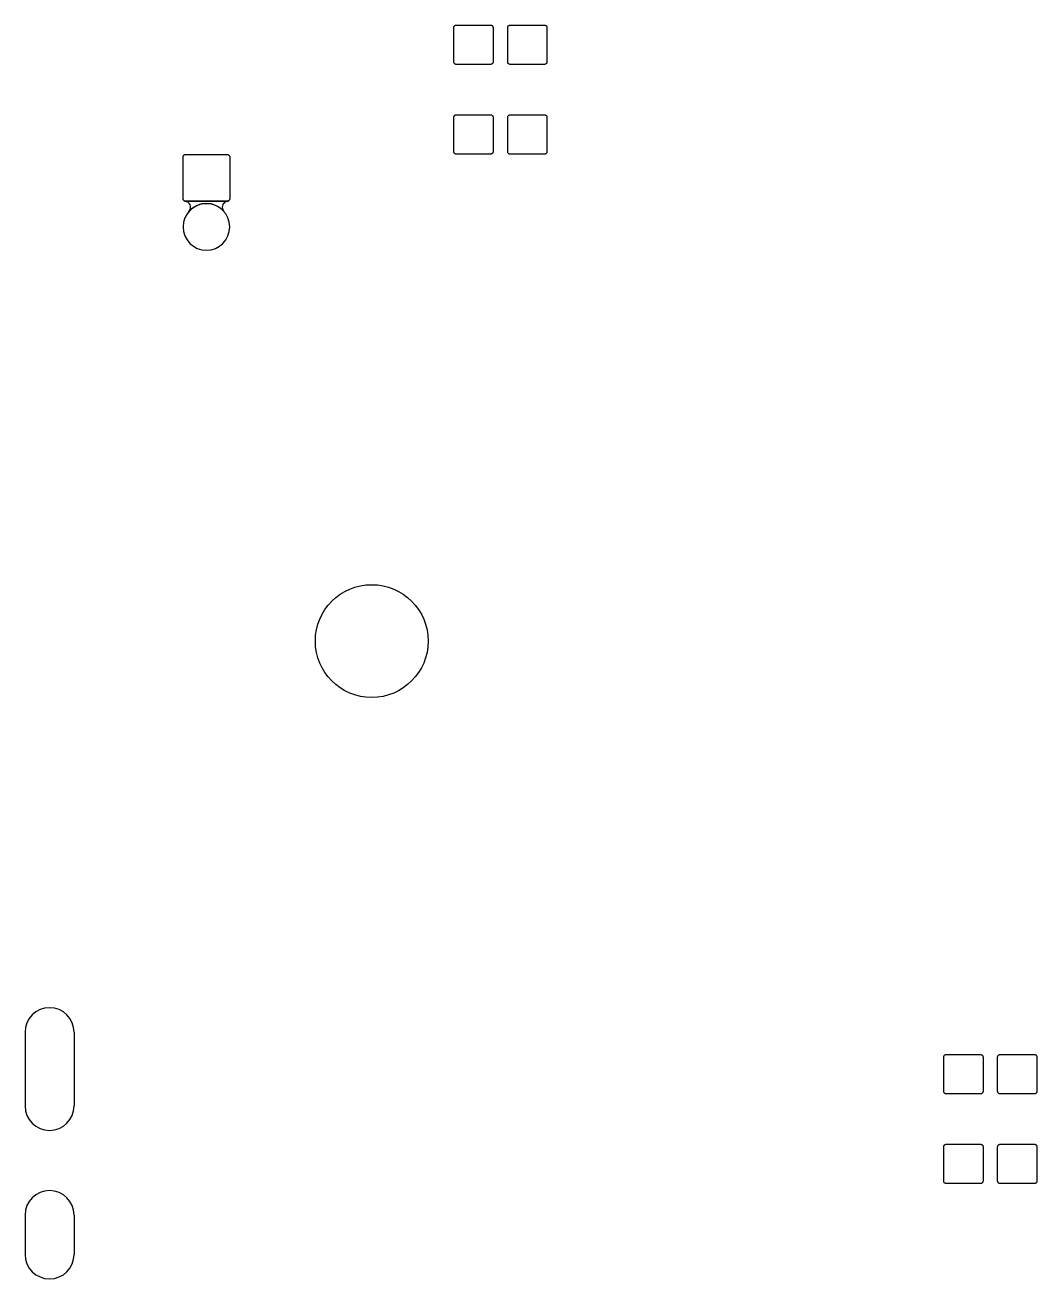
# Model space of a CAD drawing. Extents: x 0.49 to 2.42, y -7.77 to -4.86.
# Drawn here: x 1.606 to 2.419, y -7.648 to -6.641 of the extents above; entities that cross this region are included whole.
import ezdxf

# ---------------------------------------------------------------- set-up
doc = ezdxf.new("R2010")
doc.units = 0
doc.header["$MEASUREMENT"] = 0
doc.layers.add('BLACK', color=7, linetype='CONTINUOUS')

msp = doc.modelspace()

# ---------------------------------------------------------------- linework, layer by layer
at = {"layer": 'BLACK', "linetype": 'CONTINUOUS'}
for p, q in [((1.95075, -6.64311), (1.95076, -6.64291)), ((1.95075, -6.67067), (1.95075, -6.64311)), ((1.95076, -6.64291), (1.95079, -6.64272)), ((1.95079, -6.64272), (1.95083, -6.64253)), ((1.95083, -6.64253), (1.9509, -6.64234)), ((1.9509, -6.64234), (1.95099, -6.64216)), ((1.95099, -6.64216), (1.95109, -6.64199)), ((1.95109, -6.64199), (1.9512, -6.64184)), ((1.9512, -6.64184), (1.95134, -6.64169)), ((1.95134, -6.64169), (1.95148, -6.64156)), ((1.95148, -6.64156), (1.95164, -6.64144)), ((1.95164, -6.64144), (1.95181, -6.64134)), ((1.95181, -6.64134), (1.95199, -6.64126)), ((1.95199, -6.64126), (1.95217, -6.64119)), ((1.95217, -6.64119), (1.95236, -6.64114)), ((1.95236, -6.64114), (1.95256, -6.64111)), ((1.95256, -6.64111), (1.95276, -6.6411)), ((1.95276, -6.6411), (1.98032, -6.6411)), ((1.98032, -6.6411), (1.98051, -6.64111)), ((1.98051, -6.64111), (1.98071, -6.64114)), ((1.98071, -6.64114), (1.9809, -6.64119)), ((1.9809, -6.64119), (1.98108, -6.64126)), ((1.98108, -6.64126), (1.98126, -6.64134)), ((1.98126, -6.64134), (1.98143, -6.64144)), ((1.98143, -6.64144), (1.98159, -6.64156)), ((1.98159, -6.64156), (1.98173, -6.64169)), ((1.98173, -6.64169), (1.98187, -6.64184)), ((1.98187, -6.64184), (1.98198, -6.64199)), ((1.98198, -6.64199), (1.98209, -6.64216)), ((1.98209, -6.64216), (1.98217, -6.64234)), ((1.98217, -6.64234), (1.98224, -6.64253)), ((1.98224, -6.64253), (1.98228, -6.64272)), ((1.98228, -6.64272), (1.98231, -6.64291)), ((1.98231, -6.64291), (1.98232, -6.64311)), ((1.98232, -6.64311), (1.98232, -6.67067)), ((1.99406, -6.64291), (1.99409, -6.64272)), ((1.99406, -6.64311), (1.99406, -6.64291)), ((1.99406, -6.67067), (1.99406, -6.64311)), ((1.99409, -6.64272), (1.99414, -6.64253)), ((1.99414, -6.64253), (1.99421, -6.64234)), ((1.99421, -6.64234), (1.99429, -6.64216)), ((1.99429, -6.64216), (1.99439, -6.64199)), ((1.99439, -6.64199), (1.99451, -6.64184)), ((1.99451, -6.64184), (1.99464, -6.64169)), ((1.99464, -6.64169), (1.99479, -6.64156)), ((1.99479, -6.64156), (1.99495, -6.64144)), ((1.99495, -6.64144), (1.99512, -6.64134)), ((1.99512, -6.64134), (1.99529, -6.64126)), ((1.99529, -6.64126), (1.99548, -6.64119)), ((1.99548, -6.64119), (1.99567, -6.64114)), ((1.99567, -6.64114), (1.99587, -6.64111)), ((1.99587, -6.64111), (1.99606, -6.6411)), ((1.99606, -6.6411), (2.02362, -6.6411)), ((2.02362, -6.6411), (2.02382, -6.64111)), ((2.02382, -6.64111), (2.02401, -6.64114)), ((2.02401, -6.64114), (2.0242, -6.64119)), ((2.0242, -6.64119), (2.02439, -6.64126)), ((2.02439, -6.64126), (2.02457, -6.64134)), ((2.02457, -6.64134), (2.02474, -6.64144)), ((2.02474, -6.64144), (2.0249, -6.64156)), ((2.0249, -6.64156), (2.02504, -6.64169)), ((2.02504, -6.64169), (2.02517, -6.64184)), ((2.02517, -6.64184), (2.02529, -6.64199)), ((2.02529, -6.64199), (2.02539, -6.64216)), ((2.02539, -6.64216), (2.02548, -6.64234)), ((2.02548, -6.64234), (2.02554, -6.64253)), ((2.02554, -6.64253), (2.02559, -6.64272)), ((2.02559, -6.64272), (2.02562, -6.64291)), ((2.02562, -6.64291), (2.02563, -6.64311)), ((2.02563, -6.64311), (2.02563, -6.67067)), ((1.95076, -6.67087), (1.95075, -6.67067)), ((1.95079, -6.67106), (1.95076, -6.67087)), ((1.95083, -6.67125), (1.95079, -6.67106)), ((1.9509, -6.67144), (1.95083, -6.67125)), ((1.95099, -6.67162), (1.9509, -6.67144)), ((1.95109, -6.67178), (1.95099, -6.67162)), ((1.9512, -6.67194), (1.95109, -6.67178)), ((1.95134, -6.67209), (1.9512, -6.67194)), ((1.95148, -6.67222), (1.95134, -6.67209)), ((1.95164, -6.67234), (1.95148, -6.67222)), ((1.95181, -6.67244), (1.95164, -6.67234)), ((1.95199, -6.67252), (1.95181, -6.67244)), ((1.95217, -6.67259), (1.95199, -6.67252)), ((1.95236, -6.67264), (1.95217, -6.67259)), ((1.95256, -6.67267), (1.95236, -6.67264)), ((1.95276, -6.67268), (1.95256, -6.67267)), ((1.98032, -6.67268), (1.95276, -6.67268)), ((1.98051, -6.67267), (1.98032, -6.67268)), ((1.98071, -6.67264), (1.98051, -6.67267)), ((1.9809, -6.67259), (1.98071, -6.67264)), ((1.98108, -6.67252), (1.9809, -6.67259)), ((1.98126, -6.67244), (1.98108, -6.67252)), ((1.98143, -6.67234), (1.98126, -6.67244)), ((1.98159, -6.67222), (1.98143, -6.67234)), ((1.98173, -6.67209), (1.98159, -6.67222)), ((1.98187, -6.67194), (1.98173, -6.67209)), ((1.98198, -6.67178), (1.98187, -6.67194)), ((1.98209, -6.67162), (1.98198, -6.67178)), ((1.98217, -6.67144), (1.98209, -6.67162)), ((1.98224, -6.67125), (1.98217, -6.67144)), ((1.98228, -6.67106), (1.98224, -6.67125)), ((1.98231, -6.67087), (1.98228, -6.67106)), ((1.98232, -6.67067), (1.98231, -6.67087)), ((1.99406, -6.67087), (1.99406, -6.67067)), ((1.99409, -6.67106), (1.99406, -6.67087)), ((1.99414, -6.67125), (1.99409, -6.67106)), ((1.99421, -6.67144), (1.99414, -6.67125)), ((1.99429, -6.67162), (1.99421, -6.67144)), ((1.99439, -6.67178), (1.99429, -6.67162)), ((1.99451, -6.67194), (1.99439, -6.67178)), ((1.99464, -6.67209), (1.99451, -6.67194)), ((1.99479, -6.67222), (1.99464, -6.67209)), ((1.99495, -6.67234), (1.99479, -6.67222)), ((1.99512, -6.67244), (1.99495, -6.67234)), ((1.99529, -6.67252), (1.99512, -6.67244)), ((1.99548, -6.67259), (1.99529, -6.67252)), ((1.99567, -6.67264), (1.99548, -6.67259)), ((1.99587, -6.67267), (1.99567, -6.67264)), ((1.99606, -6.67268), (1.99587, -6.67267)), ((2.02362, -6.67268), (1.99606, -6.67268)), ((2.02382, -6.67267), (2.02362, -6.67268)), ((2.02401, -6.67264), (2.02382, -6.67267)), ((2.0242, -6.67259), (2.02401, -6.67264)), ((2.02439, -6.67252), (2.0242, -6.67259)), ((2.02457, -6.67244), (2.02439, -6.67252)), ((2.02474, -6.67234), (2.02457, -6.67244)), ((2.0249, -6.67222), (2.02474, -6.67234)), ((2.02504, -6.67209), (2.0249, -6.67222)), ((2.02517, -6.67194), (2.02504, -6.67209)), ((2.02529, -6.67178), (2.02517, -6.67194)), ((2.02539, -6.67162), (2.02529, -6.67178)), ((2.02548, -6.67144), (2.02539, -6.67162)), ((2.02554, -6.67125), (2.02548, -6.67144)), ((2.02559, -6.67106), (2.02554, -6.67125)), ((2.02562, -6.67087), (2.02559, -6.67106)), ((2.02563, -6.67067), (2.02562, -6.67087)), ((1.95075, -6.71516), (1.95076, -6.71496)), ((1.95075, -6.74272), (1.95075, -6.71516)), ((1.95076, -6.71496), (1.95079, -6.71477)), ((1.95079, -6.71477), (1.95083, -6.71457)), ((1.95083, -6.71457), (1.9509, -6.71439)), ((1.9509, -6.71439), (1.95099, -6.71421)), ((1.95099, -6.71421), (1.95109, -6.71404)), ((1.95109, -6.71404), (1.9512, -6.71388)), ((1.9512, -6.71388), (1.95134, -6.71374)), ((1.95134, -6.71374), (1.95148, -6.71361)), ((1.95148, -6.71361), (1.95164, -6.71349)), ((1.95164, -6.71349), (1.95181, -6.71339)), ((1.95181, -6.71339), (1.95199, -6.7133)), ((1.95199, -6.7133), (1.95217, -6.71324)), ((1.95217, -6.71324), (1.95236, -6.71319)), ((1.95236, -6.71319), (1.95256, -6.71316)), ((1.95256, -6.71316), (1.95276, -6.71315)), ((1.95276, -6.71315), (1.98032, -6.71315)), ((1.98032, -6.71315), (1.98051, -6.71316)), ((1.98051, -6.71316), (1.98071, -6.71319)), ((1.98071, -6.71319), (1.9809, -6.71324)), ((1.9809, -6.71324), (1.98108, -6.7133)), ((1.98108, -6.7133), (1.98126, -6.71339)), ((1.98126, -6.71339), (1.98143, -6.71349)), ((1.98143, -6.71349), (1.98159, -6.71361)), ((1.98159, -6.71361), (1.98173, -6.71374)), ((1.98173, -6.71374), (1.98187, -6.71388)), ((1.98187, -6.71388), (1.98198, -6.71404)), ((1.98198, -6.71404), (1.98209, -6.71421)), ((1.98209, -6.71421), (1.98217, -6.71439)), ((1.98217, -6.71439), (1.98224, -6.71457)), ((1.98224, -6.71457), (1.98228, -6.71477)), ((1.98228, -6.71477), (1.98231, -6.71496)), ((1.98231, -6.71496), (1.98232, -6.71516)), ((1.98232, -6.71516), (1.98232, -6.74272)), ((1.99406, -6.71496), (1.99409, -6.71477)), ((1.99406, -6.71516), (1.99406, -6.71496)), ((1.99406, -6.74272), (1.99406, -6.71516)), ((1.99409, -6.71477), (1.99414, -6.71457)), ((1.99414, -6.71457), (1.99421, -6.71439)), ((1.99421, -6.71439), (1.99429, -6.71421)), ((1.99429, -6.71421), (1.99439, -6.71404)), ((1.99439, -6.71404), (1.99451, -6.71388)), ((1.99451, -6.71388), (1.99464, -6.71374)), ((1.99464, -6.71374), (1.99479, -6.71361)), ((1.99479, -6.71361), (1.99495, -6.71349)), ((1.99495, -6.71349), (1.99512, -6.71339)), ((1.99512, -6.71339), (1.99529, -6.7133)), ((1.99529, -6.7133), (1.99548, -6.71324)), ((1.99548, -6.71324), (1.99567, -6.71319)), ((1.99567, -6.71319), (1.99587, -6.71316)), ((1.99587, -6.71316), (1.99606, -6.71315)), ((1.99606, -6.71315), (2.02362, -6.71315)), ((2.02362, -6.71315), (2.02382, -6.71316)), ((2.02382, -6.71316), (2.02401, -6.71319)), ((2.02401, -6.71319), (2.0242, -6.71324)), ((2.0242, -6.71324), (2.02439, -6.7133)), ((2.02439, -6.7133), (2.02457, -6.71339)), ((2.02457, -6.71339), (2.02474, -6.71349)), ((2.02474, -6.71349), (2.0249, -6.71361)), ((2.0249, -6.71361), (2.02504, -6.71374)), ((2.02504, -6.71374), (2.02517, -6.71388)), ((2.02517, -6.71388), (2.02529, -6.71404)), ((2.02529, -6.71404), (2.02539, -6.71421)), ((2.02539, -6.71421), (2.02548, -6.71439)), ((2.02548, -6.71439), (2.02554, -6.71457)), ((2.02554, -6.71457), (2.02559, -6.71477)), ((2.02559, -6.71477), (2.02562, -6.71496)), ((2.02562, -6.71496), (2.02563, -6.71516)), ((2.02563, -6.71516), (2.02563, -6.74272)), ((1.73324, -6.74685), (1.73327, -6.74666)), ((1.73327, -6.74666), (1.73331, -6.74646)), ((1.73331, -6.74646), (1.73338, -6.74628)), ((1.73338, -6.74628), (1.73347, -6.7461)), ((1.73347, -6.7461), (1.73357, -6.74593)), ((1.73357, -6.74593), (1.73368, -6.74577)), ((1.73368, -6.74577), (1.73382, -6.74563)), ((1.73382, -6.74563), (1.73396, -6.7455)), ((1.73396, -6.7455), (1.73412, -6.74538)), ((1.73412, -6.74538), (1.73429, -6.74528)), ((1.73429, -6.74528), (1.73447, -6.74519)), ((1.73447, -6.74519), (1.73465, -6.74513)), ((1.73465, -6.74513), (1.73484, -6.74508)), ((1.73484, -6.74508), (1.73504, -6.74505)), ((1.73504, -6.74505), (1.73524, -6.74504)), ((1.73524, -6.74504), (1.7687, -6.74504)), ((1.7687, -6.74504), (1.7689, -6.74505)), ((1.7689, -6.74505), (1.76909, -6.74508)), ((1.76909, -6.74508), (1.76928, -6.74513)), ((1.76928, -6.74513), (1.76947, -6.74519)), ((1.76947, -6.74519), (1.76965, -6.74528)), ((1.76965, -6.74528), (1.76982, -6.74538)), ((1.76982, -6.74538), (1.76997, -6.7455)), ((1.76997, -6.7455), (1.77012, -6.74563)), ((1.77012, -6.74563), (1.77025, -6.74577)), ((1.77025, -6.74577), (1.77037, -6.74593)), ((1.77037, -6.74593), (1.77047, -6.7461)), ((1.77047, -6.7461), (1.77056, -6.74628)), ((1.77056, -6.74628), (1.77062, -6.74646)), ((1.77062, -6.74646), (1.77067, -6.74666)), ((1.77067, -6.74666), (1.7707, -6.74685)), ((1.95076, -6.74291), (1.95075, -6.74272)), ((1.95079, -6.74311), (1.95076, -6.74291)), ((1.95083, -6.7433), (1.95079, -6.74311)), ((1.9509, -6.74348), (1.95083, -6.7433)), ((1.95099, -6.74366), (1.9509, -6.74348)), ((1.95109, -6.74383), (1.95099, -6.74366)), ((1.9512, -6.74399), (1.95109, -6.74383)), ((1.95134, -6.74414), (1.9512, -6.74399)), ((1.95148, -6.74427), (1.95134, -6.74414)), ((1.95164, -6.74439), (1.95148, -6.74427)), ((1.95181, -6.74449), (1.95164, -6.74439)), ((1.95199, -6.74457), (1.95181, -6.74449)), ((1.95217, -6.74464), (1.95199, -6.74457)), ((1.95236, -6.74469), (1.95217, -6.74464)), ((1.95256, -6.74471), (1.95236, -6.74469)), ((1.95276, -6.74472), (1.95256, -6.74471)), ((1.98032, -6.74472), (1.95276, -6.74472)), ((1.98051, -6.74471), (1.98032, -6.74472)), ((1.98071, -6.74469), (1.98051, -6.74471)), ((1.9809, -6.74464), (1.98071, -6.74469)), ((1.98108, -6.74457), (1.9809, -6.74464)), ((1.98126, -6.74449), (1.98108, -6.74457)), ((1.98143, -6.74439), (1.98126, -6.74449)), ((1.98159, -6.74427), (1.98143, -6.74439)), ((1.98173, -6.74414), (1.98159, -6.74427)), ((1.98187, -6.74399), (1.98173, -6.74414)), ((1.98198, -6.74383), (1.98187, -6.74399)), ((1.98209, -6.74366), (1.98198, -6.74383)), ((1.98217, -6.74348), (1.98209, -6.74366)), ((1.98224, -6.7433), (1.98217, -6.74348)), ((1.98228, -6.74311), (1.98224, -6.7433)), ((1.98231, -6.74291), (1.98228, -6.74311)), ((1.98232, -6.74272), (1.98231, -6.74291)), ((1.99406, -6.74291), (1.99406, -6.74272)), ((1.99409, -6.74311), (1.99406, -6.74291)), ((1.99414, -6.7433), (1.99409, -6.74311)), ((1.99421, -6.74348), (1.99414, -6.7433)), ((1.99429, -6.74366), (1.99421, -6.74348)), ((1.99439, -6.74383), (1.99429, -6.74366)), ((1.99451, -6.74399), (1.99439, -6.74383)), ((1.99464, -6.74414), (1.99451, -6.74399)), ((1.99479, -6.74427), (1.99464, -6.74414)), ((1.99495, -6.74439), (1.99479, -6.74427)), ((1.99512, -6.74449), (1.99495, -6.74439)), ((1.99529, -6.74457), (1.99512, -6.74449)), ((1.99548, -6.74464), (1.99529, -6.74457)), ((1.99567, -6.74469), (1.99548, -6.74464)), ((1.99587, -6.74471), (1.99567, -6.74469)), ((1.99606, -6.74472), (1.99587, -6.74471)), ((2.02362, -6.74472), (1.99606, -6.74472)), ((2.02382, -6.74471), (2.02362, -6.74472)), ((2.02401, -6.74469), (2.02382, -6.74471)), ((2.0242, -6.74464), (2.02401, -6.74469)), ((2.02439, -6.74457), (2.0242, -6.74464)), ((2.02457, -6.74449), (2.02439, -6.74457)), ((2.02474, -6.74439), (2.02457, -6.74449)), ((2.0249, -6.74427), (2.02474, -6.74439)), ((2.02504, -6.74414), (2.0249, -6.74427)), ((2.02517, -6.74399), (2.02504, -6.74414)), ((2.02529, -6.74383), (2.02517, -6.74399)), ((2.02539, -6.74366), (2.02529, -6.74383)), ((2.02548, -6.74348), (2.02539, -6.74366)), ((2.02554, -6.7433), (2.02548, -6.74348)), ((2.02559, -6.74311), (2.02554, -6.7433)), ((2.02562, -6.74291), (2.02559, -6.74311)), ((2.02563, -6.74272), (2.02562, -6.74291)), ((1.73323, -6.74705), (1.73324, -6.74685)), ((1.73323, -6.78051), (1.73323, -6.74705)), ((1.7707, -6.74685), (1.77071, -6.74705)), ((1.77071, -6.74705), (1.77071, -6.78051)), ((1.73324, -6.78071), (1.73323, -6.78051)), ((1.73327, -6.7809), (1.73324, -6.78071)), ((1.73331, -6.78109), (1.73327, -6.7809)), ((1.73338, -6.78128), (1.73331, -6.78109)), ((1.73347, -6.78146), (1.73338, -6.78128)), ((1.73357, -6.78163), (1.73347, -6.78146)), ((1.73368, -6.78179), (1.73357, -6.78163)), ((1.73382, -6.78193), (1.73368, -6.78179)), ((1.73396, -6.78206), (1.73382, -6.78193)), ((1.73412, -6.78218), (1.73396, -6.78206)), ((1.73429, -6.78228), (1.73412, -6.78218)), ((1.73447, -6.78237), (1.73429, -6.78228)), ((1.7343, -6.78255), (1.73431, -6.78247)), ((1.73437, -6.7826), (1.7343, -6.78255)), ((1.73431, -6.78247), (1.73438, -6.78244)), ((1.73532, -6.78269), (1.73437, -6.7826)), ((1.73438, -6.78244), (1.76956, -6.78244)), ((1.73465, -6.78243), (1.73447, -6.78237)), ((1.73484, -6.78248), (1.73465, -6.78243)), ((1.73504, -6.78251), (1.73484, -6.78248)), ((1.73524, -6.78252), (1.73504, -6.78251)), ((1.7687, -6.78252), (1.73524, -6.78252)), ((1.73623, -6.78297), (1.73532, -6.78269)), ((1.73707, -6.78341), (1.73623, -6.78297)), ((1.7378, -6.78402), (1.73707, -6.78341)), ((1.7384, -6.78475), (1.7378, -6.78402)), ((1.73885, -6.78559), (1.7384, -6.78475)), ((1.73913, -6.7865), (1.73885, -6.78559)), ((1.73922, -6.78744), (1.73913, -6.7865)), ((1.74317, -6.78669), (1.74013, -6.78872)), ((1.74655, -6.78529), (1.74317, -6.78669)), ((1.75014, -6.78458), (1.74655, -6.78529)), ((1.7538, -6.78458), (1.75014, -6.78458)), ((1.75739, -6.78529), (1.7538, -6.78458)), ((1.76077, -6.78669), (1.75739, -6.78529)), ((1.76381, -6.78872), (1.76077, -6.78669)), ((1.76481, -6.7865), (1.76472, -6.78744)), ((1.76509, -6.78559), (1.76481, -6.7865)), ((1.76553, -6.78475), (1.76509, -6.78559)), ((1.76614, -6.78402), (1.76553, -6.78475)), ((1.76687, -6.78341), (1.76614, -6.78402)), ((1.76771, -6.78297), (1.76687, -6.78341)), ((1.76862, -6.78269), (1.76771, -6.78297)), ((1.76957, -6.7826), (1.76862, -6.78269)), ((1.7689, -6.78251), (1.7687, -6.78252)), ((1.76909, -6.78248), (1.7689, -6.78251)), ((1.76928, -6.78243), (1.76909, -6.78248)), ((1.76947, -6.78237), (1.76928, -6.78243)), ((1.76965, -6.78228), (1.76947, -6.78237)), ((1.76956, -6.78244), (1.76963, -6.78248)), ((1.76963, -6.78256), (1.76957, -6.7826)), ((1.76963, -6.78248), (1.76963, -6.78256)), ((1.76982, -6.78218), (1.76965, -6.78228)), ((1.76997, -6.78206), (1.76982, -6.78218)), ((1.77012, -6.78193), (1.76997, -6.78206)), ((1.77025, -6.78179), (1.77012, -6.78193)), ((1.77037, -6.78163), (1.77025, -6.78179)), ((1.77047, -6.78146), (1.77037, -6.78163)), ((1.77056, -6.78128), (1.77047, -6.78146)), ((1.77062, -6.78109), (1.77056, -6.78128)), ((1.77067, -6.7809), (1.77062, -6.78109)), ((1.7707, -6.78071), (1.77067, -6.7809)), ((1.77071, -6.78051), (1.7707, -6.78071)), ((1.73793, -6.79075), (1.73795, -6.79068)), ((1.73799, -6.79081), (1.73793, -6.79075)), ((1.73795, -6.79068), (1.7384, -6.79013)), ((1.73806, -6.79079), (1.73799, -6.79081)), ((1.74013, -6.78872), (1.73806, -6.79079)), ((1.7384, -6.79013), (1.73885, -6.78929)), ((1.73885, -6.78929), (1.73913, -6.78839)), ((1.73913, -6.78839), (1.73922, -6.78744)), ((1.76587, -6.79079), (1.76381, -6.78872)), ((1.76472, -6.78744), (1.76481, -6.78839)), ((1.76481, -6.78839), (1.76509, -6.78929)), ((1.76509, -6.78929), (1.76553, -6.79013)), ((1.76553, -6.79013), (1.76599, -6.79068)), ((1.76594, -6.79081), (1.76587, -6.79079)), ((1.766, -6.79076), (1.76594, -6.79081)), ((1.76599, -6.79068), (1.766, -6.79076)), ((1.60626, -7.45), (1.60626, -7.50906)), ((1.64571, -7.45), (1.64571, -7.50906)), ((2.34445, -7.46988), (2.34446, -7.46969)), ((2.34445, -7.49744), (2.34445, -7.46988)), ((2.34446, -7.46969), (2.34449, -7.46949)), ((2.34449, -7.46949), (2.34454, -7.4693)), ((2.34454, -7.4693), (2.3446, -7.46911)), ((2.3446, -7.46911), (2.34469, -7.46894)), ((2.34469, -7.46894), (2.34479, -7.46877)), ((2.34479, -7.46877), (2.3449, -7.46861)), ((2.3449, -7.46861), (2.34504, -7.46846)), ((2.34504, -7.46846), (2.34518, -7.46833)), ((2.34518, -7.46833), (2.34534, -7.46821)), ((2.34534, -7.46821), (2.34551, -7.46811)), ((2.34551, -7.46811), (2.34569, -7.46803)), ((2.34569, -7.46803), (2.34587, -7.46796)), ((2.34587, -7.46796), (2.34606, -7.46791)), ((2.34606, -7.46791), (2.34626, -7.46788)), ((2.34626, -7.46788), (2.34646, -7.46787)), ((2.34646, -7.46787), (2.37402, -7.46787)), ((2.37402, -7.46787), (2.37421, -7.46788)), ((2.37421, -7.46788), (2.37441, -7.46791)), ((2.37441, -7.46791), (2.3746, -7.46796)), ((2.3746, -7.46796), (2.37478, -7.46803)), ((2.37478, -7.46803), (2.37496, -7.46811)), ((2.37496, -7.46811), (2.37513, -7.46821)), ((2.37513, -7.46821), (2.37529, -7.46833)), ((2.37529, -7.46833), (2.37544, -7.46846)), ((2.37544, -7.46846), (2.37557, -7.46861)), ((2.37557, -7.46861), (2.37569, -7.46877)), ((2.37569, -7.46877), (2.37579, -7.46894)), ((2.37579, -7.46894), (2.37587, -7.46911)), ((2.37587, -7.46911), (2.37594, -7.4693)), ((2.37594, -7.4693), (2.37599, -7.46949)), ((2.37599, -7.46949), (2.37601, -7.46969)), ((2.37601, -7.46969), (2.37602, -7.46988)), ((2.37602, -7.46988), (2.37602, -7.49744)), ((2.38776, -7.46988), (2.38777, -7.46969)), ((2.38776, -7.49744), (2.38776, -7.46988)), ((2.38777, -7.46969), (2.38779, -7.46949)), ((2.38779, -7.46949), (2.38784, -7.4693)), ((2.38784, -7.4693), (2.38791, -7.46911)), ((2.38791, -7.46911), (2.38799, -7.46894)), ((2.38799, -7.46894), (2.38809, -7.46877)), ((2.38809, -7.46877), (2.38821, -7.46861)), ((2.38821, -7.46861), (2.38834, -7.46846)), ((2.38834, -7.46846), (2.38849, -7.46833)), ((2.38849, -7.46833), (2.38865, -7.46821)), ((2.38865, -7.46821), (2.38882, -7.46811)), ((2.38882, -7.46811), (2.389, -7.46803)), ((2.389, -7.46803), (2.38918, -7.46796)), ((2.38918, -7.46796), (2.38937, -7.46791)), ((2.38937, -7.46791), (2.38957, -7.46788)), ((2.38957, -7.46788), (2.38976, -7.46787)), ((2.38976, -7.46787), (2.41732, -7.46787)), ((2.41732, -7.46787), (2.41752, -7.46788)), ((2.41752, -7.46788), (2.41771, -7.46791)), ((2.41771, -7.46791), (2.41791, -7.46796)), ((2.41791, -7.46796), (2.41809, -7.46803)), ((2.41809, -7.46803), (2.41827, -7.46811)), ((2.41827, -7.46811), (2.41844, -7.46821)), ((2.41844, -7.46821), (2.4186, -7.46833)), ((2.4186, -7.46833), (2.41874, -7.46846)), ((2.41874, -7.46846), (2.41887, -7.46861)), ((2.41887, -7.46861), (2.41899, -7.46877)), ((2.41899, -7.46877), (2.41909, -7.46894)), ((2.41909, -7.46894), (2.41918, -7.46911)), ((2.41918, -7.46911), (2.41924, -7.4693)), ((2.41924, -7.4693), (2.41929, -7.46949)), ((2.41929, -7.46949), (2.41932, -7.46969)), ((2.41932, -7.46969), (2.41933, -7.46988)), ((2.41933, -7.46988), (2.41933, -7.49744)), ((2.34446, -7.49764), (2.34445, -7.49744)), ((2.34449, -7.49783), (2.34446, -7.49764)), ((2.34454, -7.49802), (2.34449, -7.49783)), ((2.3446, -7.49821), (2.34454, -7.49802)), ((2.34469, -7.49839), (2.3446, -7.49821)), ((2.34479, -7.49856), (2.34469, -7.49839)), ((2.3449, -7.49871), (2.34479, -7.49856)), ((2.34504, -7.49886), (2.3449, -7.49871)), ((2.34518, -7.49899), (2.34504, -7.49886)), ((2.34534, -7.49911), (2.34518, -7.49899)), ((2.34551, -7.49921), (2.34534, -7.49911)), ((2.34569, -7.4993), (2.34551, -7.49921)), ((2.34587, -7.49936), (2.34569, -7.4993)), ((2.34606, -7.49941), (2.34587, -7.49936)), ((2.34626, -7.49944), (2.34606, -7.49941)), ((2.34646, -7.49945), (2.34626, -7.49944)), ((2.37402, -7.49945), (2.34646, -7.49945)), ((2.37421, -7.49944), (2.37402, -7.49945)), ((2.37441, -7.49941), (2.37421, -7.49944)), ((2.3746, -7.49936), (2.37441, -7.49941)), ((2.37478, -7.4993), (2.3746, -7.49936)), ((2.37496, -7.49921), (2.37478, -7.4993)), ((2.37513, -7.49911), (2.37496, -7.49921)), ((2.37529, -7.49899), (2.37513, -7.49911)), ((2.37544, -7.49886), (2.37529, -7.49899)), ((2.37557, -7.49871), (2.37544, -7.49886)), ((2.37569, -7.49856), (2.37557, -7.49871)), ((2.37579, -7.49839), (2.37569, -7.49856)), ((2.37587, -7.49821), (2.37579, -7.49839)), ((2.37594, -7.49802), (2.37587, -7.49821)), ((2.37599, -7.49783), (2.37594, -7.49802)), ((2.37601, -7.49764), (2.37599, -7.49783)), ((2.37602, -7.49744), (2.37601, -7.49764)), ((2.38777, -7.49764), (2.38776, -7.49744)), ((2.38779, -7.49783), (2.38777, -7.49764)), ((2.38784, -7.49802), (2.38779, -7.49783)), ((2.38791, -7.49821), (2.38784, -7.49802)), ((2.38799, -7.49839), (2.38791, -7.49821)), ((2.38809, -7.49856), (2.38799, -7.49839)), ((2.38821, -7.49871), (2.38809, -7.49856)), ((2.38834, -7.49886), (2.38821, -7.49871)), ((2.38849, -7.49899), (2.38834, -7.49886)), ((2.38865, -7.49911), (2.38849, -7.49899)), ((2.38882, -7.49921), (2.38865, -7.49911)), ((2.389, -7.4993), (2.38882, -7.49921)), ((2.38918, -7.49936), (2.389, -7.4993)), ((2.38937, -7.49941), (2.38918, -7.49936)), ((2.38957, -7.49944), (2.38937, -7.49941)), ((2.38976, -7.49945), (2.38957, -7.49944)), ((2.41732, -7.49945), (2.38976, -7.49945)), ((2.41752, -7.49944), (2.41732, -7.49945)), ((2.41771, -7.49941), (2.41752, -7.49944)), ((2.41791, -7.49936), (2.41771, -7.49941)), ((2.41809, -7.4993), (2.41791, -7.49936)), ((2.41827, -7.49921), (2.41809, -7.4993)), ((2.41844, -7.49911), (2.41827, -7.49921)), ((2.4186, -7.49899), (2.41844, -7.49911)), ((2.41874, -7.49886), (2.4186, -7.49899)), ((2.41887, -7.49871), (2.41874, -7.49886)), ((2.41899, -7.49856), (2.41887, -7.49871)), ((2.41909, -7.49839), (2.41899, -7.49856)), ((2.41918, -7.49821), (2.41909, -7.49839)), ((2.41924, -7.49802), (2.41918, -7.49821)), ((2.41929, -7.49783), (2.41924, -7.49802)), ((2.41932, -7.49764), (2.41929, -7.49783)), ((2.41933, -7.49744), (2.41932, -7.49764)), ((2.34445, -7.54193), (2.34446, -7.54173)), ((2.34445, -7.56949), (2.34445, -7.54193)), ((2.34446, -7.54173), (2.34449, -7.54154)), ((2.34449, -7.54154), (2.34454, -7.54135)), ((2.34454, -7.54135), (2.3446, -7.54116)), ((2.3446, -7.54116), (2.34469, -7.54098)), ((2.34469, -7.54098), (2.34479, -7.54081)), ((2.34479, -7.54081), (2.3449, -7.54066)), ((2.3449, -7.54066), (2.34504, -7.54051)), ((2.34504, -7.54051), (2.34518, -7.54038)), ((2.34518, -7.54038), (2.34534, -7.54026)), ((2.34534, -7.54026), (2.34551, -7.54016)), ((2.34551, -7.54016), (2.34569, -7.54007)), ((2.34569, -7.54007), (2.34587, -7.54001)), ((2.34587, -7.54001), (2.34606, -7.53996)), ((2.34606, -7.53996), (2.34626, -7.53993)), ((2.34626, -7.53993), (2.34646, -7.53992)), ((2.34646, -7.53992), (2.37402, -7.53992)), ((2.37402, -7.53992), (2.37421, -7.53993)), ((2.37421, -7.53993), (2.37441, -7.53996)), ((2.37441, -7.53996), (2.3746, -7.54001)), ((2.3746, -7.54001), (2.37478, -7.54007)), ((2.37478, -7.54007), (2.37496, -7.54016)), ((2.37496, -7.54016), (2.37513, -7.54026)), ((2.37513, -7.54026), (2.37529, -7.54038)), ((2.37529, -7.54038), (2.37544, -7.54051)), ((2.37544, -7.54051), (2.37557, -7.54066)), ((2.37557, -7.54066), (2.37569, -7.54081)), ((2.37569, -7.54081), (2.37579, -7.54098)), ((2.37579, -7.54098), (2.37587, -7.54116)), ((2.37587, -7.54116), (2.37594, -7.54135)), ((2.37594, -7.54135), (2.37599, -7.54154)), ((2.37599, -7.54154), (2.37601, -7.54173)), ((2.37601, -7.54173), (2.37602, -7.54193)), ((2.37602, -7.54193), (2.37602, -7.56949)), ((2.38776, -7.54193), (2.38777, -7.54173)), ((2.38776, -7.56949), (2.38776, -7.54193)), ((2.38777, -7.54173), (2.38779, -7.54154)), ((2.38779, -7.54154), (2.38784, -7.54135)), ((2.38784, -7.54135), (2.38791, -7.54116)), ((2.38791, -7.54116), (2.38799, -7.54098)), ((2.38799, -7.54098), (2.38809, -7.54081)), ((2.38809, -7.54081), (2.38821, -7.54066)), ((2.38821, -7.54066), (2.38834, -7.54051)), ((2.38834, -7.54051), (2.38849, -7.54038)), ((2.38849, -7.54038), (2.38865, -7.54026)), ((2.38865, -7.54026), (2.38882, -7.54016)), ((2.38882, -7.54016), (2.389, -7.54007)), ((2.389, -7.54007), (2.38918, -7.54001)), ((2.38918, -7.54001), (2.38937, -7.53996)), ((2.38937, -7.53996), (2.38957, -7.53993)), ((2.38957, -7.53993), (2.38976, -7.53992)), ((2.38976, -7.53992), (2.41732, -7.53992)), ((2.41732, -7.53992), (2.41752, -7.53993)), ((2.41752, -7.53993), (2.41771, -7.53996)), ((2.41771, -7.53996), (2.41791, -7.54001)), ((2.41791, -7.54001), (2.41809, -7.54007)), ((2.41809, -7.54007), (2.41827, -7.54016)), ((2.41827, -7.54016), (2.41844, -7.54026)), ((2.41844, -7.54026), (2.4186, -7.54038)), ((2.4186, -7.54038), (2.41874, -7.54051)), ((2.41874, -7.54051), (2.41887, -7.54066)), ((2.41887, -7.54066), (2.41899, -7.54081)), ((2.41899, -7.54081), (2.41909, -7.54098)), ((2.41909, -7.54098), (2.41918, -7.54116)), ((2.41918, -7.54116), (2.41924, -7.54135)), ((2.41924, -7.54135), (2.41929, -7.54154)), ((2.41929, -7.54154), (2.41932, -7.54173)), ((2.41932, -7.54173), (2.41933, -7.54193)), ((2.41933, -7.54193), (2.41933, -7.56949)), ((2.34446, -7.56969), (2.34445, -7.56949)), ((2.34449, -7.56988), (2.34446, -7.56969)), ((2.34454, -7.57007), (2.34449, -7.56988)), ((2.3446, -7.57026), (2.34454, -7.57007)), ((2.34469, -7.57043), (2.3446, -7.57026)), ((2.34479, -7.5706), (2.34469, -7.57043)), ((2.3449, -7.57076), (2.34479, -7.5706)), ((2.34504, -7.57091), (2.3449, -7.57076)), ((2.34518, -7.57104), (2.34504, -7.57091)), ((2.34534, -7.57116), (2.34518, -7.57104)), ((2.34551, -7.57126), (2.34534, -7.57116)), ((2.34569, -7.57134), (2.34551, -7.57126)), ((2.34587, -7.57141), (2.34569, -7.57134)), ((2.34606, -7.57146), (2.34587, -7.57141)), ((2.34626, -7.57149), (2.34606, -7.57146)), ((2.34646, -7.5715), (2.34626, -7.57149)), ((2.37402, -7.5715), (2.34646, -7.5715)), ((2.37421, -7.57149), (2.37402, -7.5715)), ((2.37441, -7.57146), (2.37421, -7.57149)), ((2.3746, -7.57141), (2.37441, -7.57146)), ((2.37478, -7.57134), (2.3746, -7.57141)), ((2.37496, -7.57126), (2.37478, -7.57134)), ((2.37513, -7.57116), (2.37496, -7.57126)), ((2.37529, -7.57104), (2.37513, -7.57116)), ((2.37544, -7.57091), (2.37529, -7.57104)), ((2.37557, -7.57076), (2.37544, -7.57091)), ((2.37569, -7.5706), (2.37557, -7.57076)), ((2.37579, -7.57043), (2.37569, -7.5706)), ((2.37587, -7.57026), (2.37579, -7.57043)), ((2.37594, -7.57007), (2.37587, -7.57026)), ((2.37599, -7.56988), (2.37594, -7.57007)), ((2.37601, -7.56969), (2.37599, -7.56988)), ((2.37602, -7.56949), (2.37601, -7.56969)), ((2.38777, -7.56969), (2.38776, -7.56949)), ((2.38779, -7.56988), (2.38777, -7.56969)), ((2.38784, -7.57007), (2.38779, -7.56988)), ((2.38791, -7.57026), (2.38784, -7.57007)), ((2.38799, -7.57043), (2.38791, -7.57026)), ((2.38809, -7.5706), (2.38799, -7.57043)), ((2.38821, -7.57076), (2.38809, -7.5706)), ((2.38834, -7.57091), (2.38821, -7.57076)), ((2.38849, -7.57104), (2.38834, -7.57091)), ((2.38865, -7.57116), (2.38849, -7.57104)), ((2.38882, -7.57126), (2.38865, -7.57116)), ((2.389, -7.57134), (2.38882, -7.57126)), ((2.38918, -7.57141), (2.389, -7.57134)), ((2.38937, -7.57146), (2.38918, -7.57141)), ((2.38957, -7.57149), (2.38937, -7.57146)), ((2.38976, -7.5715), (2.38957, -7.57149)), ((2.41732, -7.5715), (2.38976, -7.5715)), ((2.41752, -7.57149), (2.41732, -7.5715)), ((2.41771, -7.57146), (2.41752, -7.57149)), ((2.41791, -7.57141), (2.41771, -7.57146)), ((2.41809, -7.57134), (2.41791, -7.57141)), ((2.41827, -7.57126), (2.41809, -7.57134)), ((2.41844, -7.57116), (2.41827, -7.57126)), ((2.4186, -7.57104), (2.41844, -7.57116)), ((2.41874, -7.57091), (2.4186, -7.57104)), ((2.41887, -7.57076), (2.41874, -7.57091)), ((2.41899, -7.5706), (2.41887, -7.57076)), ((2.41909, -7.57043), (2.41899, -7.5706)), ((2.41918, -7.57026), (2.41909, -7.57043)), ((2.41924, -7.57007), (2.41918, -7.57026)), ((2.41929, -7.56988), (2.41924, -7.57007)), ((2.41932, -7.56969), (2.41929, -7.56988)), ((2.41933, -7.56949), (2.41932, -7.56969)), ((1.60626, -7.59685), (1.60626, -7.62835)), ((1.64571, -7.59685), (1.64571, -7.62835))]:
    msp.add_line(p, q, dxfattribs=at)
at = {"layer": 'BLACK'}
msp.add_circle((1.88484, -7.13583), 0.045315, dxfattribs=at)
for centre, radius, start, end in [((1.75197, -6.80315), 0.01874, 0, 180), ((1.75197, -6.80315), 0.01874, 180, 360), ((1.62598, -7.45), 0.019724, 0, 180), ((1.62598, -7.50906), 0.019724, 180, 360), ((1.62598, -7.59685), 0.019724, 0, 180), ((1.62598, -7.62835), 0.019724, 180, 360)]:
    msp.add_arc(centre, radius, start, end, dxfattribs=at)

doc.saveas('drawing.dxf')
